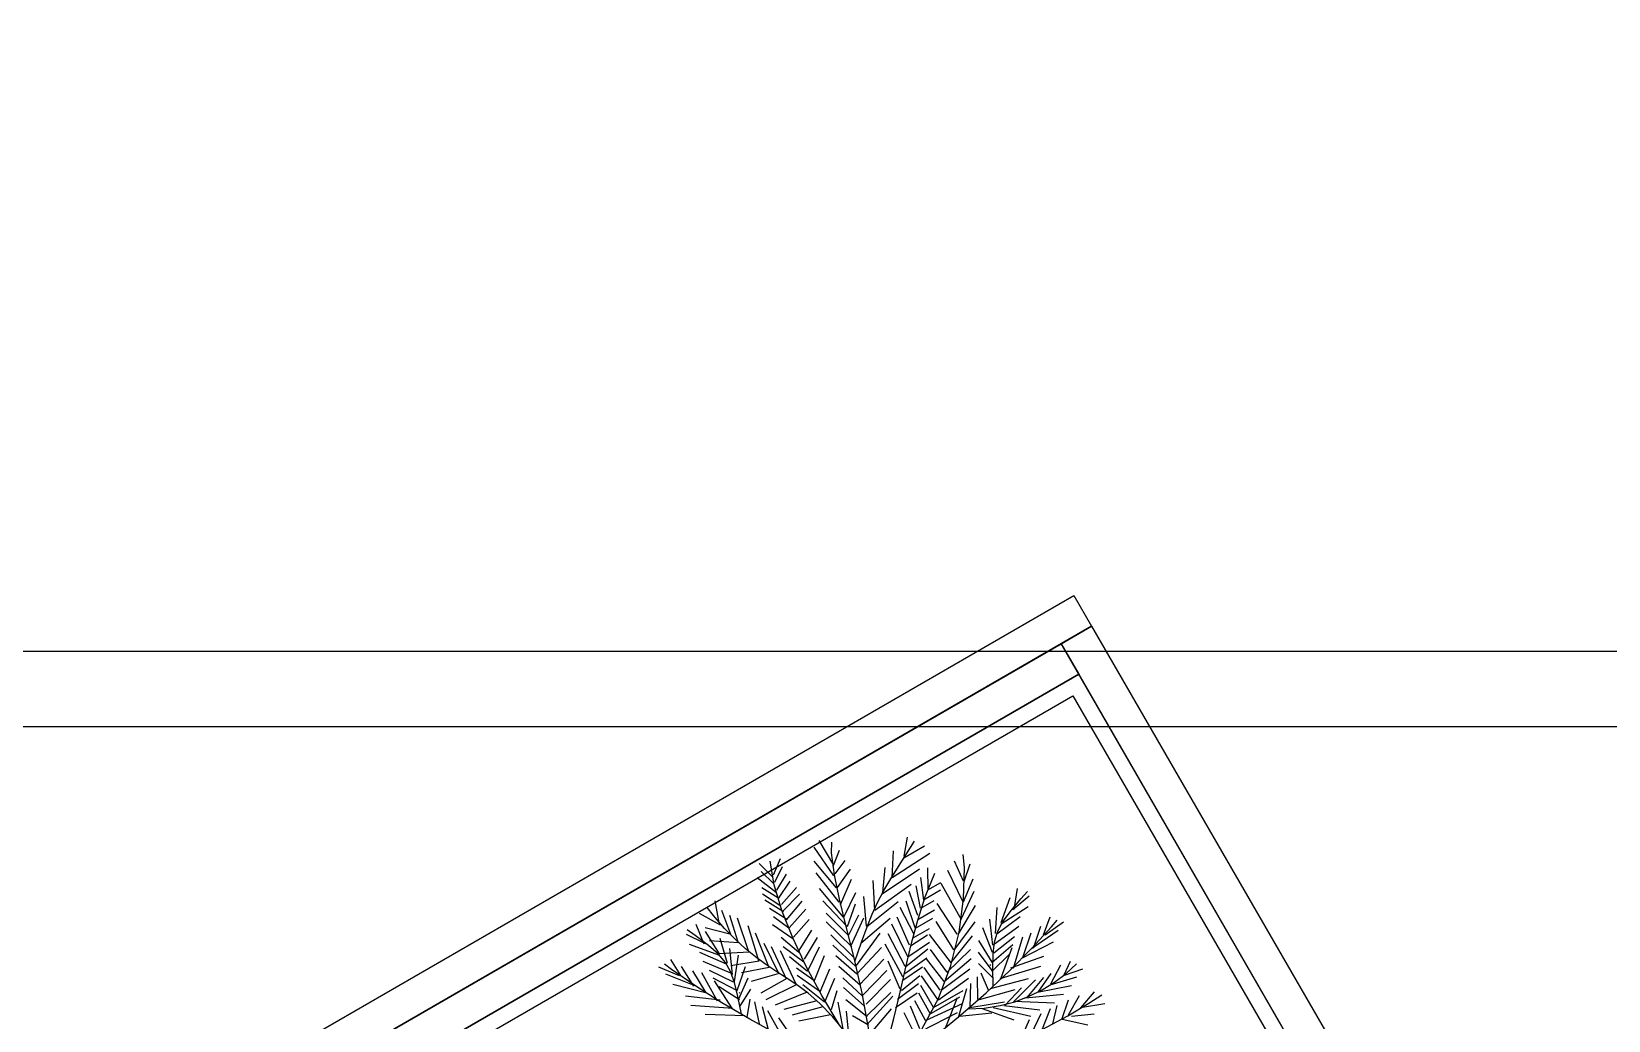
# Model space of a CAD drawing. Header units: millimetres. Extents: x 1993 to 4093, y 1262 to 2017.
# Drawn here: x 3834.83 to 3861.6, y 1538.15 to 1554.93 of the extents above; entities that cross this region are included whole.
import ezdxf

# ---------------------------------------------------------------- set-up
doc = ezdxf.new("R2010")
doc.units = ezdxf.units.MM
for name, color, linetype, lineweight in [('FLR CARPET 2', 254, 'Continuous', 15), ('LOW HEIGHT STORAGE WITH PLANTER BOX', 251, 'Continuous', 25), ('PASSAGE', 251, 'Continuous', 25)]:
    doc.layers.add(name, color=color, linetype=linetype, lineweight=lineweight)
doc.layers.add('PLANNER', color=3, linetype='Continuous')

# ---------------------------------------------------------------- blocks, each defined once
blk = doc.blocks.new('LHS 4FT')
at = {"layer": 'LOW HEIGHT STORAGE WITH PLANTER BOX', "ltscale": 0.7}
for p, q in [((8.4, -24), (8.4, 24)), ((9, 24), (9, -24)), ((7.8, -23.4), (7.801, 23.4)), ((8.4, 23.4), (8.4, -23.4)), ((-8.4, -23.4), (8.4, -23.4)), ((8.4, -23.4), (7.8, -23.4)), ((8.4, -23.4), (8.4, -24)), ((8.4, -24), (-8.4, -24)), ((9, -24), (8.4, -24))]:
    blk.add_line(p, q, dxfattribs=at)
at = {"layer": 'LOW HEIGHT STORAGE WITH PLANTER BOX', "ltscale": 0.1}
for p, q in [((7.801, 23.4), (7.8, -23.4)), ((7.534, 23.133), (7.534, -23.133)), ((7.534, -23.133), (-8.133, -23.133)), ((7.8, -23.4), (-8.4, -23.4))]:
    blk.add_line(p, q, dxfattribs=at)
at = {"layer": 'LOW HEIGHT STORAGE WITH PLANTER BOX'}
for p, q in [((5.825, -15.48), (6.227, -14.886)), ((6.052, -15.361), (6.404, -14.887)), ((6.271, -15.226), (6.689, -14.8)), ((6.465, -15.124), (6.897, -14.784)), ((6.467, -15.122), (6.916, -14.908)), ((6.75, -14.995), (7.073, -14.981)), ((6.757, -14.971), (7.06, -14.739)), ((6.916, -14.908), (7.055, -14.849)), ((5.614, -15.59), (5.968, -15.022)), ((5.999, -15.366), (6.467, -15.122)), ((6.279, -15.221), (6.717, -15.209)), ((6.481, -15.095), (6.878, -15.083)), ((5.519, -15.639), (5.999, -15.366)), ((5.841, -15.471), (6.385, -15.445)), ((5.894, -15.651), (6.259, -15.459)), ((6.042, -15.697), (6.439, -15.448)), ((6.059, -15.316), (6.613, -15.326)), ((6.206, -15.714), (6.578, -15.457)), ((6.358, -15.748), (6.766, -15.441)), ((6.531, -15.761), (6.927, -15.471)), ((6.715, -15.737), (7.13, -15.385)), ((7.007, -15.625), (7.307, -15.427)), ((7.216, -15.546), (7.369, -15.476)), ((5.031, -15.938), (5.519, -15.639)), ((5.371, -15.738), (5.734, -15.858)), ((5.573, -15.612), (5.815, -15.816)), ((5.667, -15.555), (5.96, -15.653)), ((5.794, -15.599), (5.956, -15.907)), ((5.914, -15.65), (6.141, -15.965)), ((5.96, -15.653), (6.192, -15.721)), ((6.001, -15.718), (5.993, -15.702)), ((6.05, -15.693), (6.335, -16.019)), ((6.192, -15.721), (6.386, -15.758)), ((6.206, -15.735), (6.56, -16.015)), ((6.326, -15.765), (6.731, -15.946)), ((6.386, -15.758), (6.563, -15.76)), ((6.514, -16.195), (6.742, -15.746)), ((6.531, -15.782), (6.959, -15.888)), ((6.563, -15.76), (6.746, -15.727)), ((6.739, -15.745), (7.186, -15.728)), ((6.742, -16.122), (7.017, -15.709)), ((6.746, -15.727), (6.957, -15.656)), ((6.944, -16.067), (7.246, -15.755)), ((6.957, -15.656), (7.216, -15.546)), ((7.015, -15.601), (7.372, -15.651)), ((7.155, -16.002), (7.503, -15.792)), ((4.982, -15.963), (5.494, -15.974)), ((5.209, -15.823), (5.596, -15.931)), ((5.634, -16.625), (5.671, -16.039)), ((5.808, -16.525), (5.808, -16.021)), ((5.946, -16.46), (6.065, -15.975)), ((6.12, -16.36), (6.275, -15.911)), ((6.294, -16.268), (6.468, -15.81)), ((6.823, -16.099), (7.073, -16.036)), ((7.073, -16.036), (7.354, -15.983)), ((7.2, -16.002), (7.558, -16.131)), ((7.354, -15.983), (7.527, -15.96)), ((4.763, -16.118), (5.299, -16.076)), ((5.085, -16.818), (5.222, -16.296)), ((5.222, -16.781), (5.378, -16.222)), ((5.433, -16.708), (5.515, -16.131)), ((6.194, -16.336), (6.389, -16.25)), ((6.303, -16.268), (6.907, -16.405)), ((6.389, -16.25), (6.596, -16.171)), ((6.523, -16.195), (7.109, -16.314)), ((6.596, -16.171), (6.823, -16.099)), ((6.752, -16.122), (7.219, -16.222)), ((6.926, -16.076), (7.356, -16.149)), ((4.902, -16.863), (5.076, -16.341)), ((5.627, -16.621), (5.822, -16.524)), ((5.799, -16.515), (6.404, -16.57)), ((5.822, -16.524), (6.008, -16.428)), ((5.946, -16.451), (6.514, -16.488)), ((6.008, -16.428), (6.194, -16.336)), ((6.129, -16.36), (6.742, -16.451)), ((4.862, -16.874), (5.159, -16.8)), ((5.14, -16.88), (5.577, -16.709)), ((5.159, -16.8), (5.41, -16.714)), ((5.336, -16.901), (5.765, -16.703)), ((5.41, -16.714), (5.627, -16.621)), ((5.547, -16.908), (5.876, -16.758)), ((5.644, -16.616), (6.266, -16.671)), ((5.733, -16.893), (6.102, -16.751)), ((5.901, -16.913), (6.3, -16.743)), ((6.086, -16.927), (6.457, -16.793)), ((6.34, -16.95), (6.716, -16.768)), ((6.529, -16.982), (6.825, -16.851)), ((6.684, -17.024), (6.981, -16.864)), ((6.814, -17.045), (7.144, -16.866)), ((4.398, -16.937), (4.819, -17.129)), ((4.507, -16.931), (4.862, -16.874)), ((4.59, -16.928), (5.021, -17.083)), ((4.689, -16.905), (5.262, -16.898)), ((4.97, -16.919), (5.202, -17.167)), ((5.145, -16.898), (5.402, -17.235)), ((5.262, -16.898), (5.82, -16.915)), ((5.327, -16.904), (5.584, -17.24)), ((5.541, -16.919), (5.823, -17.277)), ((5.747, -16.908), (5.994, -17.277)), ((5.82, -16.915), (6.353, -16.959)), ((5.94, -16.949), (6.151, -17.327)), ((6.111, -16.948), (6.306, -17.303)), ((6.353, -16.959), (6.846, -17.032)), ((6.356, -16.974), (6.483, -17.357)), ((6.532, -16.991), (6.664, -17.392)), ((6.673, -17.018), (6.811, -17.407)), ((6.829, -17.031), (6.941, -17.428)), ((6.846, -17.032), (7.289, -17.138)), ((6.92, -17.053), (7.253, -16.882)), ((6.937, -17.077), (7.059, -17.442)), ((7.052, -17.082), (7.209, -17.399)), ((7.07, -17.077), (7.352, -16.93)), ((7.153, -17.101), (7.537, -16.945)), ((7.189, -17.129), (7.345, -17.409)), ((7.316, -17.14), (7.598, -17.061)), ((7.431, -17.175), (7.733, -17.099)), ((4.279, -17.266), (4.471, -17.807)), ((4.295, -17.276), (4.95, -17.507)), ((4.426, -17.331), (4.7, -17.175)), ((4.444, -17.312), (4.645, -17.935)), ((4.563, -17.385), (4.993, -17.211)), ((4.581, -17.395), (4.719, -17.935)), ((4.746, -17.431), (5.195, -17.285)), ((4.911, -17.486), (5.341, -17.358)), ((5.076, -17.55), (5.543, -17.395)), ((7.289, -17.138), (7.67, -17.279)), ((7.324, -17.167), (7.489, -17.415)), ((7.441, -17.21), (7.624, -17.453)), ((3.95, -17.405), (4.309, -17.76)), ((4.755, -17.477), (4.911, -18.045)), ((4.911, -17.486), (5.076, -18.063)), ((4.95, -17.507), (5.539, -17.691)), ((5.094, -17.541), (5.268, -18.118)), ((5.277, -17.596), (5.726, -17.44)), ((5.286, -17.614), (5.46, -18.182)), ((5.396, -17.642), (5.909, -17.486)), ((5.405, -17.66), (5.68, -18.283)), ((5.552, -17.688), (6.074, -17.541)), ((5.717, -17.752), (6.303, -17.587)), ((5.918, -17.798), (6.431, -17.66)), ((3.849, -17.935), (4.306, -17.963)), ((4.309, -17.76), (4.646, -18.078)), ((4.454, -17.88), (4.487, -18.321)), ((5.477, -17.672), (5.706, -17.933)), ((5.539, -17.691), (6.064, -17.842)), ((5.698, -17.917), (5.818, -18.558)), ((5.706, -17.933), (5.884, -18.144)), ((5.735, -17.743), (6.046, -18.173)), ((5.918, -17.798), (6.129, -18.127)), ((6.056, -17.862), (6.321, -18.173)), ((6.064, -17.842), (6.526, -17.976)), ((6.065, -17.853), (6.642, -17.715)), ((6.23, -17.88), (6.852, -17.77)), ((6.23, -17.898), (6.486, -18.274)), ((6.486, -17.944), (7.109, -17.853)), ((6.715, -18.027), (7.301, -17.926)), ((3.697, -18.192), (3.792, -18.772)), ((3.894, -18.054), (3.858, -18.75)), ((3.916, -18.084), (4.228, -18.587)), ((3.94, -18.054), (4.352, -18.109)), ((4.562, -17.98), (4.612, -18.421)), ((4.646, -18.078), (4.964, -18.372)), ((4.654, -18.113), (4.721, -18.505)), ((4.687, -18.105), (5.204, -18.163)), ((5.884, -18.144), (6.029, -18.326)), ((5.891, -18.137), (5.992, -18.814)), ((5.9, -18.146), (6.358, -18.356)), ((6.44, -17.944), (6.715, -18.32)), ((6.526, -17.976), (6.929, -18.107)), ((6.715, -18.045), (6.871, -18.393)), ((6.916, -18.091), (7.503, -18.045)), ((6.929, -18.107), (7.272, -18.25)), ((6.935, -18.127), (7.045, -18.384)), ((7.072, -18.182), (7.558, -18.173)), ((7.072, -18.173), (7.246, -18.393)), ((3.743, -18.453), (4.076, -18.876)), ((4.013, -18.21), (3.949, -18.897)), ((4.013, -18.21), (4.389, -18.219)), ((4.059, -18.338), (4.471, -18.347)), ((4.068, -18.311), (4.068, -18.915)), ((4.132, -18.439), (4.563, -18.439)), ((4.132, -18.439), (4.132, -19.016)), ((4.796, -18.221), (4.829, -18.621)), ((4.846, -18.246), (5.479, -18.263)), ((4.879, -18.305), (4.921, -18.763)), ((4.964, -18.372), (5.266, -18.657)), ((4.971, -18.38), (5.046, -18.855)), ((4.979, -18.371), (5.604, -18.396)), ((6.029, -18.326), (6.154, -18.503)), ((6.065, -18.402), (6.138, -19.153)), ((6.065, -18.402), (6.514, -18.631)), ((7.272, -18.25), (7.427, -18.343)), ((3.777, -18.719), (4.133, -19.088)), ((4.206, -18.576), (4.27, -19.199)), ((4.215, -18.567), (4.7, -18.53)), ((4.228, -18.587), (4.605, -19.047)), ((4.325, -18.695), (4.398, -19.3)), ((4.334, -18.686), (4.801, -18.64)), ((5.096, -18.488), (5.712, -18.53)), ((5.096, -18.488), (5.129, -18.93)), ((5.237, -18.621), (5.254, -18.963)), ((5.254, -18.613), (5.771, -18.671)), ((5.266, -18.657), (5.553, -18.946)), ((5.329, -18.73), (5.329, -19.046)), ((6.154, -18.503), (6.275, -18.697)), ((6.239, -18.649), (6.294, -19.41)), ((6.257, -18.668), (6.605, -18.915)), ((6.275, -18.697), (6.406, -18.932)), ((3.784, -18.746), (3.561, -19.252)), ((3.826, -18.972), (3.617, -19.531)), ((3.823, -18.929), (3.695, -19.18)), ((3.792, -18.772), (3.904, -19.334)), ((3.829, -18.981), (4.171, -19.192)), ((4.426, -18.814), (4.911, -18.75)), ((4.426, -18.814), (4.535, -19.41)), ((4.535, -18.933), (4.673, -19.474)), ((4.545, -18.933), (5.012, -18.888)), ((4.636, -19.08), (5.241, -18.998)), ((5.371, -18.771), (5.887, -18.796)), ((5.454, -18.846), (5.454, -19.188)), ((5.462, -18.846), (5.929, -18.938)), ((5.553, -18.946), (5.829, -19.255)), ((5.562, -18.955), (5.562, -19.28)), ((5.621, -18.988), (6.046, -19.063)), ((6.394, -18.933), (6.431, -19.694)), ((6.394, -18.933), (6.779, -19.181)), ((6.406, -18.932), (6.563, -19.229)), ((3.704, -19.146), (3.271, -19.513)), ((3.695, -19.18), (3.597, -19.433)), ((3.864, -19.18), (3.707, -19.792)), ((3.877, -19.157), (4.211, -19.342)), ((4.605, -19.047), (5.027, -19.455)), ((4.645, -19.08), (4.856, -19.62)), ((4.801, -19.227), (5.039, -19.776)), ((4.81, -19.227), (5.378, -19.208)), ((5.704, -19.088), (6.071, -19.213)), ((5.704, -19.096), (5.704, -19.355)), ((5.796, -19.205), (6.154, -19.355)), ((5.804, -19.205), (5.804, -19.538)), ((5.829, -19.255), (6.096, -19.596)), ((6.563, -19.229), (6.739, -19.57)), ((6.587, -19.272), (6.587, -19.675)), ((2.943, -19.474), (3.145, -19.748)), ((3.629, -19.313), (3.179, -19.796)), ((3.571, -19.488), (3.196, -19.98)), ((3.597, -19.433), (3.529, -19.685)), ((3.562, -19.513), (3.679, -19.897)), ((3.933, -19.436), (3.757, -20.082)), ((3.904, -19.334), (4.031, -19.871)), ((3.921, -19.392), (4.235, -19.431)), ((3.943, -19.499), (4.214, -19.648)), ((4.062, -19.563), (4.398, -19.472)), ((5.002, -19.419), (5.277, -19.923)), ((5.012, -19.41), (5.634, -19.373)), ((5.027, -19.455), (5.475, -19.802)), ((5.904, -19.355), (6.237, -19.538)), ((5.912, -19.355), (5.912, -19.605)), ((6.605, -19.291), (6.862, -19.501)), ((2.91, -19.646), (3.133, -19.971)), ((3.546, -19.671), (3.179, -20.255)), ((3.529, -19.685), (3.489, -19.937)), ((3.537, -19.663), (3.679, -20.172)), ((3.995, -19.666), (3.833, -20.365)), ((4, -19.684), (4.35, -20.102)), ((4.167, -19.601), (4.275, -19.999)), ((4.181, -19.616), (4.567, -19.569)), ((4.214, -19.648), (4.422, -19.772)), ((4.29, -19.634), (4.272, -19.639)), ((4.302, -19.678), (4.389, -20.139)), ((4.304, -19.687), (4.737, -19.674)), ((4.422, -19.772), (4.58, -19.89)), ((4.426, -19.787), (4.491, -20.234)), ((4.442, -19.773), (4.887, -19.842)), ((5.186, -19.593), (5.891, -19.602)), ((5.204, -19.602), (5.497, -20.023)), ((5.433, -19.776), (5.689, -20.115)), ((5.442, -19.767), (6.028, -19.813)), ((5.475, -19.802), (5.928, -20.08)), ((2.89, -19.851), (2.872, -20.341)), ((2.878, -19.838), (3.125, -20.148)), ((2.881, -20.052), (3.116, -20.273)), ((3.496, -19.872), (3.229, -20.463)), ((3.489, -19.937), (3.474, -20.187)), ((3.487, -19.897), (3.637, -20.313)), ((4.062, -19.914), (3.953, -20.494)), ((4.031, -19.871), (4.169, -20.38)), ((4.034, -19.95), (4.417, -20.349)), ((4.545, -19.84), (4.953, -20.014)), ((4.555, -19.875), (4.607, -20.383)), ((4.58, -19.89), (4.703, -20.018)), ((4.681, -19.993), (4.737, -20.481)), ((4.697, -19.979), (5.066, -20.221)), ((4.703, -20.018), (4.802, -20.175)), ((5.726, -19.959), (5.937, -20.197)), ((5.735, -19.95), (6.111, -19.987)), ((5.928, -20.08), (6.132, -20.173)), ((2.873, -20.229), (2.571, -20.558)), ((2.872, -20.341), (2.88, -20.759)), ((2.878, -20.237), (3.099, -20.488)), ((3.479, -20.097), (3.287, -20.655)), ((3.479, -20.347), (3.371, -20.805)), ((3.471, -20.105), (3.637, -20.455)), ((3.474, -20.187), (3.482, -20.433)), ((4.112, -20.166), (4.083, -20.762)), ((4.114, -20.175), (4.402, -20.505)), ((4.789, -20.144), (4.813, -20.688)), ((4.802, -20.175), (4.893, -20.377)), ((4.811, -20.157), (5.102, -20.496)), ((2.835, -20.393), (2.679, -20.749)), ((2.887, -20.598), (2.743, -20.99)), ((2.879, -20.603), (3.001, -20.937)), ((2.882, -20.364), (3.072, -20.688)), ((3.482, -20.433), (3.512, -20.676)), ((3.487, -20.363), (3.679, -20.672)), ((4.158, -20.41), (4.42, -20.709)), ((4.169, -20.378), (4.213, -20.926)), ((4.169, -20.38), (4.317, -20.855)), ((4.892, -20.458), (5.172, -20.686)), ((4.893, -20.377), (4.989, -20.643)), ((4.905, -20.435), (4.963, -20.79)), ((2.88, -20.759), (2.893, -21.02)), ((3.496, -20.638), (3.437, -20.963)), ((3.504, -20.638), (3.654, -20.847)), ((3.512, -20.676), (3.562, -20.913)), ((4.255, -20.697), (4.291, -21.076)), ((4.268, -20.674), (4.477, -20.921)), ((4.317, -20.855), (4.368, -20.997)), ((4.989, -20.643), (5.041, -20.802))]:
    blk.add_line(p, q, dxfattribs=at)
blk = doc.blocks.new('WORKSTATION AREA 02')
at = {"ltscale": 25}
blk.add_lwpolyline([(96613.359, 8352.751), (98143.347, 8352.751), (98143.347, 8599.073), (96613.359, 8599.073)], close=True, dxfattribs=at)

msp = doc.modelspace()

# ---------------------------------------------------------------- linework, layer by layer
at = {"layer": 'FLR CARPET 2', "ltscale": 25}
msp.add_lwpolyline([(3708.197, 1298.088), (3792.197, 1298.088), (3803.697, 1298.088), (3899.697, 1298.088), (3911.197, 1298.088), (3997.197, 1298.088), (4008.697, 1298.088), (4056.697, 1298.088), (4056.697, 1346.088), (4056.697, 1357.088), (4056.697, 1397.088), (4056.697, 1408.088), (4056.685, 1408.088), (4056.685, 1477.147), (4037.911, 1491.975), (4017.927, 1505.147), (3996.889, 1516.559), (3974.951, 1526.127), (3952.274, 1533.781), (3929.024, 1539.466), (3905.374, 1543.138), (3550.562, 1543.138)], dxfattribs=at)
at = {"layer": 'PASSAGE'}
msp.add_lwpolyline([(3550.562, 1543.138), (3905.374, 1543.138), (3929.024, 1539.466), (3952.274, 1533.781), (3974.951, 1526.127), (3996.889, 1516.559), (4017.927, 1505.147), (4037.911, 1491.975), (4056.693, 1477.141), (4056.693, 1591.123), (3273.776, 1591.097)], dxfattribs=at)

# ---------------------------------------------------------------- block references
at = {"layer": 'LOW HEIGHT STORAGE WITH PLANTER BOX', "rotation": 120}
msp.add_blockref('LHS 4FT', (3836.245, 1525.567), dxfattribs=at)
at = {"layer": 'PLANNER'}
msp.add_blockref('WORKSTATION AREA 02', (-94086.662, -7054.663), dxfattribs=at)

doc.saveas('drawing.dxf')
